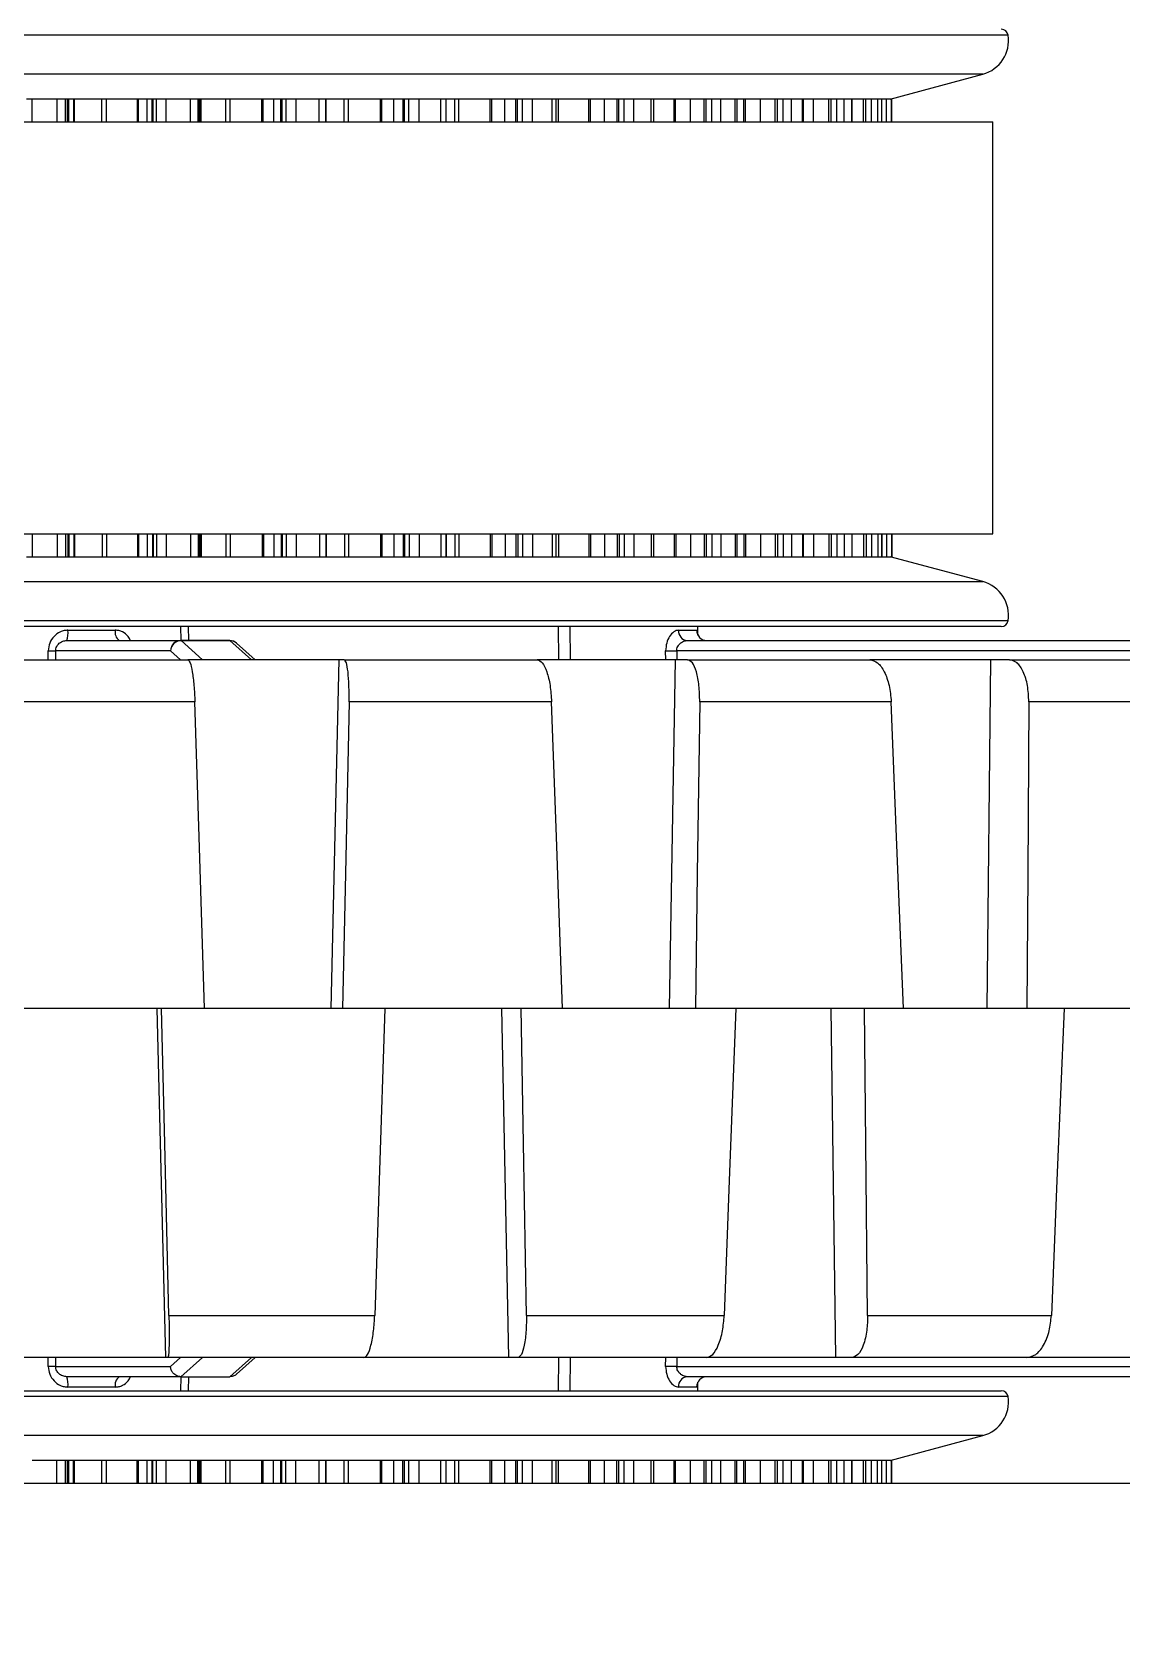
# Model space of a CAD drawing. Header units: inches. Extents: x 0 to 11, y 0 to 8.4.
# Drawn here: x 4.1413 to 4.2715, y 4.7342 to 4.9264 of the extents above; entities that cross this region are included whole.
import ezdxf

# ---------------------------------------------------------------- set-up
doc = ezdxf.new("R2010")
doc.units = ezdxf.units.IN
doc.header["$MEASUREMENT"] = 0
doc.layers.add('OBJ', color=50, linetype='Continuous')

msp = doc.modelspace()

# ---------------------------------------------------------------- linework, layer by layer
at = {"color": 7, "linetype": 'Continuous', "lineweight": 25}
for p, q in [((4.248879780835928, 4.926042446631321), (4.014466636550635, 4.926042446631321)), ((4.257892914011671, 4.926042446631321), (4.248879780835928, 4.926042446631321)), ((4.246065585403596, 4.921380662981788), (4.017505896019915, 4.92138066298179)), ((4.243785754449496, 4.918415028089989), (4.254853654542391, 4.92138066298179)), ((4.254853654542391, 4.92138066298179), (4.246065585403596, 4.921380662981788)), ((4.141327413821829, 4.918415028089989), (4.140627246556603, 4.918415028089989)), ((4.144291372277503, 4.918415028089989), (4.141327413821829, 4.918415028089989)), ((4.141327413821829, 4.915687993968842), (4.141327413821829, 4.918415028089989)), ((4.144965412664381, 4.918415028089989), (4.144291372277503, 4.918415028089989)), ((4.144291372277503, 4.915687993968842), (4.144291372277503, 4.918415028089989)), ((4.156601706726913, 4.918415028089989), (4.144965412664381, 4.918415028089989)), ((4.14531216621807, 4.915687993968843), (4.14531216621807, 4.918415028089989)), ((4.145554864793048, 4.915687993968843), (4.145554864793048, 4.918415028089989)), ((4.14556475806926, 4.915687993968843), (4.14556475806926, 4.918415028089989)), ((4.145691625837682, 4.915687993968843), (4.145691625837682, 4.918415028089989)), ((4.146280979937055, 4.915687993968843), (4.146280979937055, 4.918415028089989)), ((4.146385564909882, 4.915687993968843), (4.146385564909883, 4.918415028089989)), ((4.149654066422425, 4.915687993968844), (4.149654066422425, 4.918415028089989)), ((4.150198962477561, 4.915687993968844), (4.150198962477561, 4.918415028089989)), ((4.15388201366842, 4.915687993968845), (4.15388201366842, 4.918415028089989)), ((4.154025108720655, 4.915687993968845), (4.154025108720655, 4.918415028089989)), ((4.155053930785019, 4.915687993968846), (4.155053930785019, 4.918415028089989)), ((4.155670103091782, 4.915687993968846), (4.155670103091782, 4.918415028089989)), ((4.155759281825595, 4.915687993968846), (4.155759281825595, 4.918415028089989)), ((4.156160551315777, 4.915687993968846), (4.156160551315777, 4.918415028089989)), ((4.157319341595755, 4.918415028089989), (4.156601706726913, 4.918415028089989)), ((4.160222975059394, 4.918415028089989), (4.157319341595755, 4.918415028089989)), ((4.157319341595755, 4.915687993968846), (4.157319341595755, 4.918415028089989)), ((4.160851578804996, 4.918415028089989), (4.160222975059394, 4.918415028089989)), ((4.160222975059394, 4.915687993968848), (4.160222975059394, 4.918415028089989)), ((4.17211997469495, 4.918415028089989), (4.160851578804996, 4.918415028089989)), ((4.161135125745472, 4.915687993968848), (4.161135125745472, 4.918415028089989)), ((4.16128239537004, 4.915687993968848), (4.16128239537004, 4.918415028089989)), ((4.161427677907621, 4.915687993968848), (4.161427677907621, 4.918415028089989)), ((4.161507644180967, 4.915687993968848), (4.161507644180967, 4.918415028089989)), ((4.164443388881293, 4.915687993968849), (4.164443388881293, 4.918415028089989)), ((4.164971057263954, 4.915687993968849), (4.164971057263954, 4.918415028089989)), ((4.168767081930306, 4.91568799396885), (4.168767081930306, 4.918415028089989)), ((4.168926964921806, 4.91568799396885), (4.168926964921806, 4.918415028089989)), ((4.170166467912132, 4.91568799396885), (4.170166467912132, 4.918415028089989)), ((4.17103394801886, 4.91568799396885), (4.17103394801886, 4.918415028089989)), ((4.171164185081695, 4.91568799396885), (4.171164185081695, 4.918415028089989)), ((4.171640523545727, 4.91568799396885), (4.171640523545727, 4.918415028089989)), ((4.172839046390293, 4.918415028089989), (4.17211997469495, 4.918415028089989)), ((4.17561749248843, 4.918415028089989), (4.172839046390293, 4.918415028089989)), ((4.172839046390293, 4.915687993968851), (4.172839046390293, 4.918415028089989)), ((4.176186617623816, 4.918415028089989), (4.17561749248843, 4.918415028089989)), ((4.17561749248843, 4.915687993968851), (4.17561749248843, 4.918415028089989)), ((4.186835397997475, 4.918415028089989), (4.176186617623816, 4.918415028089989)), ((4.176400623980976, 4.915687993968852), (4.176400623980976, 4.918415028089989)), ((4.176454181282108, 4.915687993968852), (4.176454181282108, 4.918415028089989)), ((4.178601348916548, 4.915687993968853), (4.178601348916548, 4.918415028089989)), ((4.179100002387012, 4.915687993968853), (4.179100002387012, 4.918415028089989)), ((4.182924203610553, 4.915687993968854), (4.182924203610553, 4.918415028089989)), ((4.183097303019489, 4.915687993968855), (4.183097303019489, 4.918415028089989)), ((4.184519798487189, 4.915687993968855), (4.184519798487189, 4.918415028089989)), ((4.185619208321764, 4.915687993968855), (4.185619208321764, 4.918415028089989)), ((4.185787594432848, 4.915687993968855), (4.185787594432848, 4.918415028089989)), ((4.186328361256569, 4.915687993968855), (4.186328361256569, 4.918415028089989)), ((4.187539843645877, 4.918415028089989), (4.186835397997475, 4.918415028089989)), ((4.190131036483923, 4.918415028089989), (4.187539843645877, 4.918415028089989)), ((4.187539843645877, 4.915687993968856), (4.187539843645877, 4.918415028089989)), ((4.190627969694019, 4.918415028089989), (4.190131036483923, 4.918415028089989)), ((4.190131036483922, 4.915687993968857), (4.190131036483923, 4.918415028089989)), ((4.200419258394414, 4.918415028089989), (4.190627969694019, 4.918415028089989)), ((4.190767654919479, 4.915687993968857), (4.190767654919479, 4.918415028089989)), ((4.190772046370848, 4.915687993968857), (4.190772046370848, 4.918415028089989)), ((4.191811681096329, 4.915687993968858), (4.191811681096329, 4.918415028089989)), ((4.192270180560065, 4.915687993968858), (4.192270180560065, 4.918415028089989)), ((4.196037132004764, 4.915687993968858), (4.196037132004764, 4.918415028089989)), ((4.196219581076377, 4.915687993968858), (4.196219581076377, 4.918415028089989)), ((4.197793292823306, 4.915687993968858), (4.197793292823306, 4.918415028089989)), ((4.199100073386745, 4.915687993968859), (4.199100073386745, 4.918415028089989)), ((4.199302847078606, 4.915687993968859), (4.199302847078606, 4.918415028089989)), ((4.199895962424764, 4.915687993968859), (4.199895962424764, 4.918415028089989)), ((4.20109334184415, 4.918415028089989), (4.200419258394414, 4.918415028089989)), ((4.203439398455919, 4.918415028089989), (4.20109334184415, 4.918415028089989)), ((4.20109334184415, 4.91568799396886), (4.20109334184415, 4.918415028089989)), ((4.203853039073971, 4.918415028089989), (4.203439398455919, 4.918415028089989)), ((4.203439398455919, 4.91568799396886), (4.203439398455919, 4.918415028089989)), ((4.212568114891154, 4.918415028089989), (4.203853039073971, 4.918415028089989)), ((4.203920426385258, 4.91568799396886), (4.203920426385258, 4.918415028089989)), ((4.204187391765792, 4.91568799396886), (4.204187391765792, 4.918415028089989)), ((4.207812945961074, 4.915687993968862), (4.207812945961074, 4.918415028089989)), ((4.208000669084593, 4.915687993968862), (4.208000669084593, 4.918415028089989)), ((4.209690442990805, 4.915687993968863), (4.209690442990805, 4.918415028089989)), ((4.21117540296471, 4.915687993968863), (4.21117540296471, 4.918415028089989)), ((4.211408034608144, 4.915687993968863), (4.211408034608144, 4.918415028089989)), ((4.21204024926, 4.915687993968863), (4.21204024926, 4.918415028089989)), ((4.213196778231846, 4.918415028089989), (4.212568114891154, 4.918415028089989)), ((4.215245291589373, 4.918415028089989), (4.213196778231846, 4.918415028089989)), ((4.213196778231846, 4.915687993968864), (4.213196778231846, 4.918415028089989)), ((4.215566399567494, 4.918415028089989), (4.215245291589373, 4.918415028089989)), ((4.215245291589373, 4.915687993968865), (4.215245291589373, 4.918415028089989)), ((4.223010582108937, 4.918415028089989), (4.215566399567494, 4.918415028089989)), ((4.21558626086489, 4.915687993968865), (4.21558626086489, 4.918415028089989)), ((4.217988593254646, 4.915687993968865), (4.217988593254646, 4.918415028089989)), ((4.218177397005695, 4.915687993968865), (4.218177397005695, 4.918415028089989)), ((4.219945486314391, 4.915687993968866), (4.219945486314391, 4.918415028089989)), ((4.221575454146769, 4.915687993968866), (4.221575454146769, 4.918415028089989)), ((4.221832747135275, 4.915687993968866), (4.221832747135275, 4.918415028089989)), ((4.222489938462209, 4.915687993968866), (4.222489938462209, 4.918415028089989)), ((4.22357978204039, 4.918415028089989), (4.223010582108937, 4.918415028089989)), ((4.225284991740335, 4.918415028089989), (4.22357978204039, 4.918415028089989)), ((4.22357978204039, 4.915687993968867), (4.22357978204039, 4.918415028089989)), ((4.225506394056907, 4.918415028089989), (4.225284991740335, 4.918415028089989)), ((4.225284991740335, 4.915687993968867), (4.225284991740335, 4.918415028089989)), ((4.231513392585777, 4.918415028089989), (4.225506394056907, 4.918415028089989)), ((4.225506855508793, 4.915687993968867), (4.225506855508793, 4.918415028089989)), ((4.226336766739692, 4.915687993968867), (4.226336766739692, 4.918415028089989)), ((4.226522433554461, 4.915687993968867), (4.226522433554461, 4.918415028089989)), ((4.228329342072167, 4.915687993968868), (4.228329342072167, 4.918415028089989)), ((4.23006790697508, 4.915687993968869), (4.23006790697508, 4.918415028089989)), ((4.230344113808459, 4.915687993968869), (4.230344113808459, 4.918415028089989)), ((4.231011601242204, 4.915687993968869), (4.231011601242204, 4.918415028089989)), ((4.232010414122096, 4.918415028089989), (4.231513392585777, 4.918415028089989)), ((4.233334228597537, 4.918415028089989), (4.232010414122096, 4.918415028089989)), ((4.232010414122096, 4.915687993968869), (4.232010414122096, 4.918415028089989)), ((4.233460600625913, 4.918415028089989), (4.233334228597537, 4.918415028089989)), ((4.233334228597537, 4.91568799396887), (4.233334228597537, 4.918415028089989)), ((4.237886607586091, 4.918415028089989), (4.233450979490664, 4.918415028089989)), ((4.233460600625913, 4.91568799396887), (4.233460600625913, 4.918415028089989)), ((4.234654728780406, 4.91568799396887), (4.234654728780406, 4.918415028089989)), ((4.236463054086817, 4.915687993968871), (4.236463054086817, 4.918415028089989)), ((4.236752004760828, 4.915687993968871), (4.236752004760828, 4.918415028089989)), ((4.237414877735105, 4.915687993968871), (4.237414877735105, 4.918415028089989)), ((4.238300348087458, 4.918415028089989), (4.237886607586091, 4.918415028089989)), ((4.239213195510551, 4.918415028089989), (4.238300348087458, 4.918415028089989)), ((4.238300348087458, 4.915687993968872), (4.238300348087458, 4.918415028089989)), ((4.239269822693502, 4.918415028089989), (4.239213195510551, 4.918415028089989)), ((4.239213195510551, 4.915687993968872), (4.239213195510551, 4.918415028089989)), ((4.241987860018194, 4.918415028089989), (4.239222686958207, 4.918415028089989)), ((4.239269822693502, 4.915687993968872), (4.239269822693502, 4.918415028089989)), ((4.240618038463166, 4.915687993968872), (4.240618038463166, 4.918415028089989)), ((4.240913278297229, 4.915687993968872), (4.240913278297229, 4.918415028089989)), ((4.241556729325155, 4.915687993968873), (4.241556729325155, 4.918415028089989)), ((4.242309077205495, 4.918415028089989), (4.241987860018194, 4.918415028089989)), ((4.242790566073243, 4.918415028089989), (4.242309077205495, 4.918415028089989)), ((4.242309077205495, 4.915687993968873), (4.242309077205495, 4.918415028089989)), ((4.24280475329002, 4.918415028089989), (4.242790566073243, 4.918415028089989)), ((4.242790566073243, 4.915687993968873), (4.242790566073243, 4.918415028089989)), ((4.24280475329002, 4.915687993968873), (4.24280475329002, 4.918415028089989)), ((4.243725534679871, 4.918415028089989), (4.24280475329002, 4.918415028089989)), ((4.243344633892037, 4.915687993968873), (4.243344633892037, 4.918415028089989)), ((4.243947053091934, 4.918415028089989), (4.243725534679871, 4.918415028089989)), ((4.243986427738668, 4.918415028089989), (4.243947053091934, 4.918415028089989)), ((4.243947053091934, 4.915687993968873), (4.243947053091934, 4.918415028089989)), ((4.243986427738668, 4.915687993968873), (4.243986427738668, 4.918415028089989)), ((4.137624584523717, 4.915687993968841), (4.256054758292541, 4.915687993968877)), ((4.256054758292556, 4.86647539554368), (4.256054758292541, 4.915687993968877)), ((4.137624584523732, 4.866475395543644), (4.256054758292556, 4.86647539554368)), ((4.141336457848746, 4.866475395543645), (4.141336457848746, 4.863748361423323)), ((4.144300400954718, 4.866475395543645), (4.144300400954718, 4.863748361423323)), ((4.145321140093183, 4.866475395543646), (4.145321140093183, 4.863748361423323)), ((4.145563786417993, 4.866475395543646), (4.145563786417993, 4.863748361423323)), ((4.145573654853777, 4.866475395543646), (4.145573654853777, 4.863748361423323)), ((4.145700368562715, 4.866475395543646), (4.145700368562715, 4.863748361423323)), ((4.146289578814231, 4.866475395543646), (4.146289578814231, 4.863748361423323)), ((4.146394150571634, 4.866475395543646), (4.146394150571634, 4.863748361423323)), ((4.149662485127259, 4.866475395543647), (4.149662485127259, 4.863748361423323)), ((4.150207374901849, 4.866475395543647), (4.150207374901849, 4.863748361423323)), ((4.153890512925093, 4.866475395543648), (4.153890512925093, 4.863748361423323)), ((4.154033618337959, 4.866475395543649), (4.154033618337959, 4.863748361423323)), ((4.155062565598864, 4.866475395543649), (4.155062565598864, 4.863748361423323)), ((4.155678883400731, 4.86647539554365), (4.155678883400731, 4.863748361423323)), ((4.155768085833055, 4.86647539554365), (4.155768085833055, 4.863748361423323)), ((4.156169400150943, 4.86647539554365), (4.156169400150943, 4.863748361423323)), ((4.15732822011084, 4.86647539554365), (4.15732822011084, 4.863748361423323)), ((4.160231801293528, 4.866475395543651), (4.160231801293528, 4.863748361423323)), ((4.161143885011658, 4.866475395543651), (4.161143885011658, 4.863748361423323)), ((4.161291099931877, 4.866475395543651), (4.161291099931877, 4.863748361423323)), ((4.161436054239037, 4.866475395543651), (4.161436054239037, 4.863748361423323)), ((4.161516006135454, 4.866475395543651), (4.161516006135454, 4.863748361423323)), ((4.164451544829622, 4.866475395543651), (4.164451544829622, 4.863748361423323)), ((4.164979200180924, 4.866475395543652), (4.164979200180924, 4.863748361423323)), ((4.168775264604891, 4.866475395543653), (4.168775264604891, 4.863748361423323)), ((4.168935156049977, 4.866475395543653), (4.168935156049977, 4.863748361423323)), ((4.170174769958938, 4.866475395543654), (4.170174769958938, 4.863748361423323)), ((4.171042386221562, 4.866475395543654), (4.171042386221561, 4.863748361423323)), ((4.171172645601728, 4.866475395543654), (4.171172645601728, 4.863748361423323)), ((4.171649023369412, 4.866475395543654), (4.171649023369412, 4.863748361423323)), ((4.172847561056493, 4.866475395543654), (4.172847561056493, 4.863748361423323)), ((4.175625919110297, 4.866475395543655), (4.175625919110297, 4.863748361423323)), ((4.176408972965002, 4.866475395543655), (4.176408972965002, 4.863748361423323)), ((4.176462487485851, 4.863748361423323), (4.176462487485851, 4.866475395543655)), ((4.178609059912265, 4.866475395543656), (4.178609059912265, 4.863748361423323)), ((4.179107693891656, 4.866475395543656), (4.179107693891656, 4.863748361423323)), ((4.182931886909921, 4.866475395543658), (4.182931886909921, 4.863748361423323)), ((4.183104992676556, 4.866475395543658), (4.183104992676556, 4.863748361423323)), ((4.184527582307247, 4.866475395543658), (4.184527582307247, 4.863748361423323)), ((4.185627115917015, 4.866475395543658), (4.185627115917015, 4.863748361423323)), ((4.185795522465718, 4.866475395543658), (4.185795522465718, 4.863748361423323)), ((4.186336322191058, 4.866475395543659), (4.186336322191058, 4.863748361423323)), ((4.187547804253916, 4.866475395543659), (4.187547804253916, 4.863748361423323)), ((4.190138875251015, 4.866475395543659), (4.190138875251015, 4.863748361423323)), ((4.190775407113138, 4.866475395543659), (4.190775407113138, 4.863748361423323)), ((4.19077978625865, 4.863748361423323), (4.19077978625865, 4.866475395543659)), ((4.191818774882832, 4.86647539554366), (4.191818774882832, 4.863748361423323)), ((4.192277248831179, 4.86647539554366), (4.192277248831179, 4.863748361423323)), ((4.196044144291004, 4.866475395543661), (4.196044144291004, 4.863748361423323)), ((4.19622659748241, 4.866475395543661), (4.19622659748241, 4.863748361423323)), ((4.197800384533241, 4.866475395543662), (4.197800384533241, 4.863748361423323)), ((4.199107273726233, 4.866475395543662), (4.199107273726233, 4.863748361423323)), ((4.199310065519459, 4.866475395543662), (4.199310065519459, 4.863748361423323)), ((4.199903206630235, 4.866475395543662), (4.199903206630235, 4.863748361423323)), ((4.201100570561501, 4.866475395543663), (4.201100570561501, 4.863748361423323)), ((4.203446474257435, 4.866475395543664), (4.203446474257435, 4.863748361423323)), ((4.20392741824031, 4.863748361423323), (4.20392741824031, 4.866475395543664)), ((4.204193678904181, 4.866475395543664), (4.204193678904181, 4.863748361423323)), ((4.207819130585598, 4.866475395543665), (4.207819130585598, 4.863748361423323)), ((4.208006855498976, 4.866475395543665), (4.208006855498976, 4.863748361423323)), ((4.209696684167834, 4.866475395543666), (4.209696684167834, 4.863748361423323)), ((4.211181735199051, 4.866475395543666), (4.211181735199051, 4.863748361423323)), ((4.211414382203241, 4.866475395543667), (4.211414382203241, 4.863748361423323)), ((4.212046614907175, 4.866475395543667), (4.212046614907175, 4.863748361423323)), ((4.213203113575208, 4.866475395543667), (4.213203113575208, 4.863748361423323)), ((4.215251446357899, 4.866475395543667), (4.215251446357899, 4.863748361423323)), ((4.215592342613582, 4.863748361423323), (4.215592342613582, 4.866475395543667)), ((4.217993812057463, 4.866475395543668), (4.217993812057463, 4.863748361423323)), ((4.218182615228452, 4.866475395543668), (4.218182615228452, 4.863748361423323)), ((4.219950737535234, 4.866475395543669), (4.219950737535234, 4.863748361423323)), ((4.221580776818611, 4.866475395543669), (4.221580776818611, 4.863748361423323)), ((4.221838082084131, 4.866475395543669), (4.221838082084131, 4.863748361423323)), ((4.222495283347349, 4.866475395543669), (4.222495283347349, 4.863748361423323)), ((4.223585082482962, 4.86647539554367), (4.223585082482962, 4.863748361423323)), ((4.225290087982811, 4.86647539554367), (4.225290087982811, 4.863748361423323)), ((4.22551189128921, 4.863748361423323), (4.22551189128921, 4.866475395543671)), ((4.226340903135672, 4.866475395543671), (4.226340903135672, 4.863748361423323)), ((4.22652656701342, 4.866475395543671), (4.22652656701342, 4.863748361423323)), ((4.228333486027527, 4.866475395543671), (4.228333486027527, 4.863748361423323)), ((4.230072101179029, 4.866475395543672), (4.230072101179029, 4.863748361423323)), ((4.230348316931432, 4.866475395543672), (4.230348316931432, 4.863748361423323)), ((4.231015805963707, 4.866475395543672), (4.231015805963707, 4.863748361423323)), ((4.232014561255049, 4.866475395543672), (4.232014561255049, 4.863748361423323)), ((4.233338152466627, 4.866475395543673), (4.233338152466627, 4.863748361423323)), ((4.233464477941342, 4.863748361423323), (4.233464477941342, 4.866475395543673)), ((4.234657672895469, 4.866475395543674), (4.234657672895469, 4.863748361423323)), ((4.236466026125589, 4.866475395543674), (4.236466026125589, 4.863748361423323)), ((4.236754982161396, 4.866475395543674), (4.236754982161396, 4.863748361423323)), ((4.23741784836074, 4.866475395543675), (4.23741784836074, 4.863748361423323)), ((4.238303249264996, 4.866475395543675), (4.238303249264996, 4.863748361423323)), ((4.239215859347807, 4.866475395543675), (4.239215859347807, 4.863748361423323)), ((4.239272454925423, 4.863748361423323), (4.239272454925423, 4.866475395543675)), ((4.240619721940625, 4.866475395543675), (4.240619721940625, 4.863748361423323)), ((4.240914963459484, 4.866475395543675), (4.240914963459484, 4.863748361423323)), ((4.241558399490356, 4.866475395543675), (4.241558399490356, 4.863748361423323)), ((4.242310667614406, 4.866475395543675), (4.242310667614406, 4.863748361423323)), ((4.242791910367241, 4.866475395543675), (4.242791910367241, 4.863748361423323)), ((4.242806081633022, 4.863748361423323), (4.242806081633022, 4.866475395543675)), ((4.243344966282373, 4.866475395543675), (4.243344966282373, 4.863748361423323)), ((4.243947297199411, 4.866475395543676), (4.243947297199411, 4.863748361423323)), ((4.243986422454401, 4.866475395543676), (4.243986422454401, 4.863748361423323)), ((4.140636276335552, 4.863748361423323), (4.141336457848746, 4.863748361423323)), ((4.141336457848746, 4.863748361423323), (4.144300400954718, 4.863748361423323)), ((4.144300400954718, 4.863748361423323), (4.144974419976902, 4.863748361423323)), ((4.144974419976902, 4.863748361423323), (4.156610579917941, 4.863748361423323)), ((4.156610579917941, 4.863748361423323), (4.15732822011084, 4.863748361423323)), ((4.15732822011084, 4.863748361423323), (4.160231801293528, 4.863748361423323)), ((4.160231801293528, 4.863748361423323), (4.160860375475568, 4.863748361423323)), ((4.160860375475568, 4.863748361423323), (4.172128493079933, 4.863748361423323)), ((4.172128493079933, 4.863748361423323), (4.172847561056493, 4.863748361423323)), ((4.172847561056493, 4.863748361423323), (4.175625919110297, 4.863748361423323)), ((4.175625919110297, 4.863748361423323), (4.176195007143654, 4.863748361423323)), ((4.176195007143654, 4.863748361423323), (4.186843371284069, 4.863748361423323)), ((4.186843371284069, 4.863748361423323), (4.187547804253916, 4.863748361423323)), ((4.187547804253916, 4.863748361423323), (4.190138875251015, 4.863748361423323)), ((4.190138875251015, 4.863748361423323), (4.190635764649413, 4.863748361423323)), ((4.190635764649413, 4.863748361423323), (4.200426508466872, 4.863748361423323)), ((4.200426508466872, 4.863748361423323), (4.201100570561501, 4.863748361423323)), ((4.201100570561501, 4.863748361423323), (4.203446474257435, 4.863748361423323)), ((4.203446474257435, 4.863748361423323), (4.2038600653328, 4.863748361423323)), ((4.2038600653328, 4.863748361423323), (4.212574479789136, 4.863748361423323)), ((4.212574479789136, 4.863748361423323), (4.213203113575208, 4.863748361423323)), ((4.213203113575208, 4.863748361423323), (4.215251446357899, 4.863748361423323)), ((4.215251446357899, 4.863748361423323), (4.215572500169046, 4.863748361423323)), ((4.215572500169046, 4.863748361423323), (4.223015919645443, 4.863748361423323)), ((4.223015919645443, 4.863748361423323), (4.223585082482962, 4.863748361423323)), ((4.223585082482962, 4.863748361423323), (4.225290087982811, 4.863748361423323)), ((4.225290087982811, 4.863748361423323), (4.225511432718124, 4.863748361423323)), ((4.225511432718124, 4.863748361423323), (4.23151758352336, 4.863748361423323)), ((4.23151758352336, 4.863748361423323), (4.232014561255049, 4.863748361423323)), ((4.232014561255049, 4.863748361423323), (4.233338152466627, 4.863748361423323)), ((4.233338152466627, 4.863748361423323), (4.233464477941342, 4.863748361423323)), ((4.233454843650481, 4.863748361423323), (4.237889558300432, 4.863748361423323)), ((4.237889558300432, 4.863748361423323), (4.238303249264996, 4.863748361423323)), ((4.238303249264996, 4.863748361423323), (4.239215859347807, 4.863748361423323)), ((4.239215859347807, 4.863748361423323), (4.239272454925423, 4.863748361423323)), ((4.239225290291979, 4.863748361423323), (4.241989504589511, 4.863748361423323)), ((4.241989504589511, 4.863748361423323), (4.242310667614406, 4.863748361423323)), ((4.242310667614406, 4.863748361423323), (4.242791910367241, 4.863748361423323)), ((4.242791910367241, 4.863748361423323), (4.242806081633022, 4.863748361423323)), ((4.242806081633022, 4.863748361423323), (4.243725836365456, 4.863748361423323)), ((4.243725836365456, 4.863748361423323), (4.243947297199411, 4.863748361423323)), ((4.254853654287236, 4.860782726531522), (4.24378575419434, 4.863748361423323)), ((4.243947297199411, 4.863748361423323), (4.243986422454401, 4.863748361423323)), ((4.017505895764759, 4.860782726531522), (4.254853654287236, 4.860782726531522)), ((4.014466636295479, 4.85612094288199), (4.257892913756515, 4.85612094288199)), ((4.248121064811802, 4.855415028089989), (4.015290170726921, 4.85541502808999)), ((4.145475902352685, 4.853748361423318), (4.159082399432273, 4.853748361423318)), ((4.145597840274057, 4.854976545915272), (4.15125257379484, 4.854976545915272)), ((4.159082399432273, 4.853748361423318), (4.1649044554401, 4.853748361423318)), ((4.159123088720901, 4.853768884823605), (4.159094511782451, 4.855415028089988)), ((4.159102675735737, 4.853739427569976), (4.161683834478564, 4.851456694756651)), ((4.164924731743564, 4.853739427569976), (4.159102675735737, 4.853739427569976)), ((4.159971846842688, 4.855415028089988), (4.160000394306951, 4.853748361423318)), ((4.167505890486392, 4.851456694756651), (4.164924731743564, 4.853739427569976)), ((4.204224871268333, 4.851456694756651), (4.20419215746205, 4.855415028089988)), ((4.205557102191143, 4.855415028089988), (4.205584982967439, 4.851456694756651)), ((4.218524635725212, 4.854976545915273), (4.220680158329071, 4.854976545915273)), ((4.219540869818832, 4.853748361423319), (4.310926931137513, 4.853748361423318)), ((4.220834455820338, 4.854393087765589), (4.220816617785623, 4.855415028089988)), ((4.257069379325073, 4.85541502808999), (4.248121064811802, 4.855415028089989)), ((4.143230969430625, 4.851456694756651), (4.143246564569591, 4.852519865096886)), ((4.144124916517693, 4.852520021014126), (4.144108301160623, 4.851456694756651)), ((4.15784454179159, 4.852520021014126), (4.144124916517693, 4.852520021014126)), ((4.159046878679174, 4.851456694756651), (4.15784454179159, 4.852520021014126)), ((4.167969161361567, 4.851456694756651), (4.165732550696197, 4.853434715120822)), ((4.21698989095835, 4.851456694756651), (4.216985027889202, 4.852519865096887)), ((4.310457349204141, 4.852520021014126), (4.218311478800026, 4.852520021014126)), ((4.218311478800026, 4.852520021014126), (4.218315543817932, 4.851456694756651)), ((4.136305962532211, 4.851456694756651), (4.159916123047038, 4.851456694756651)), ((4.177932103813669, 4.851456694756651), (4.159916123047037, 4.851456694756651)), ((4.177932103813669, 4.851456694756651), (4.176999446202939, 4.809790028089985)), ((4.178590034621331, 4.851456694756651), (4.177932103813669, 4.851456694756651)), ((4.178590034621331, 4.851456694756651), (4.201640147676156, 4.851456694756651)), ((4.218104787824124, 4.851456694756651), (4.201640147676156, 4.851456694756651)), ((4.218104787824124, 4.851456694756651), (4.217399756798705, 4.809790028089985)), ((4.219585492441027, 4.851456694756651), (4.218104787824124, 4.851456694756651)), ((4.219585492441028, 4.851456694756651), (4.241375192014599, 4.851456694756651)), ((4.255788221784518, 4.851456694756651), (4.241375192014599, 4.851456694756651)), ((4.255788221784518, 4.851456694756651), (4.255332239355354, 4.809790028089985)), ((4.25804670975015, 4.851456694756651), (4.255788221784518, 4.851456694756651)), ((4.25804670975015, 4.851456694756651), (4.277913926847046, 4.851456694756651)), ((4.160755194398267, 4.846430129635309), (4.135975345796417, 4.846430129635309)), ((4.203360353854985, 4.846430129635309), (4.179168298430566, 4.846430129635309)), ((4.243924265426751, 4.846430129635309), (4.221055066542064, 4.846430129635309)), ((4.281214415186785, 4.846430129635309), (4.260362941877569, 4.846430129635309)), ((4.156759704616753, 4.809790028089985), (4.140113102298966, 4.809790028089985)), ((4.157291787702206, 4.768123361423318), (4.156255542738661, 4.809790028089985)), ((4.161884373538472, 4.809790028089985), (4.156759704616753, 4.809790028089985)), ((4.178396375209258, 4.809790028089943), (4.161884373538472, 4.809790028089985)), ((4.183460017264365, 4.809790028089985), (4.178396375209258, 4.809790028089943)), ((4.199711751985218, 4.809790028089985), (4.183460017264365, 4.809790028089985)), ((4.198254659494241, 4.768123361423318), (4.197432687323898, 4.809790028089985)), ((4.204675829800189, 4.809790028089985), (4.199711751985218, 4.809790028089985)), ((4.220543612056814, 4.809790028089943), (4.204675829800189, 4.809790028089985)), ((4.225370346002062, 4.809790028089985), (4.220543612056814, 4.809790028089943)), ((4.240733412390259, 4.80979002809002), (4.225370346002062, 4.809790028089985)), ((4.237331417340868, 4.768123361423318), (4.236748693172186, 4.809790028089985)), ((4.24538606810602, 4.809790028089985), (4.240733412390259, 4.80979002809002)), ((4.260127496414104, 4.809790028089985), (4.24538606810602, 4.809790028089985)), ((4.264570664381008, 4.809790028089985), (4.260127496414104, 4.809790028089985)), ((4.278578263438435, 4.80979002809002), (4.264570664381008, 4.809790028089985)), ((4.157653536257104, 4.773149926544661), (4.182233020629024, 4.773149926544661)), ((4.200355891985669, 4.773149926544661), (4.223976402313245, 4.773149926544661)), ((4.241108288882849, 4.773149926544661), (4.263052127912334, 4.773149926544661)), ((4.157291787702206, 4.768123361423318), (4.138703104303368, 4.768123361423318)), ((4.143246564569591, 4.767060191083085), (4.143230960884012, 4.768123361423318)), ((4.144108304305989, 4.768123361423318), (4.144124916517693, 4.767060035165845)), ((4.144124916517693, 4.767060035165845), (4.15784454179159, 4.767060035165845)), ((4.157529239734591, 4.768123361423318), (4.157291787702206, 4.768123361423318)), ((4.180948493851798, 4.768123361423318), (4.157529239734591, 4.768123361423318)), ((4.15784454179159, 4.767060035165845), (4.159046878679174, 4.768123361423318)), ((4.161683834478564, 4.768123361423318), (4.159092573943039, 4.765831694756652)), ((4.164914629950866, 4.765831694756652), (4.167505890486391, 4.768123361423318)), ((4.165725092027476, 4.766138744739615), (4.167969161361567, 4.768123361423318)), ((4.198254659494241, 4.768123361423318), (4.180948493851798, 4.768123361423318)), ((4.199328061826467, 4.768123361423318), (4.198254659494241, 4.768123361423318)), ((4.221833608540523, 4.768123361423318), (4.199328061826467, 4.768123361423318)), ((4.20419229583154, 4.764165028089988), (4.204225062108341, 4.768123361423317)), ((4.205584679288613, 4.768123361423317), (4.20555688200731, 4.764165028089988)), ((4.216985027889202, 4.767060191083085), (4.216989867373206, 4.768123361423317)), ((4.218315564943328, 4.768123361423317), (4.218311478800026, 4.767060035165845)), ((4.218311478800026, 4.767060035165845), (4.310457349204141, 4.767060035165845)), ((4.237331417340868, 4.768123361423318), (4.221833608540523, 4.768123361423318)), ((4.23920815518624, 4.768123361423318), (4.237331417340868, 4.768123361423318)), ((4.260116174848593, 4.768123361423318), (4.23920815518624, 4.768123361423318)), ((4.273334733728711, 4.768123361423318), (4.260116174848593, 4.768123361423318)), ((4.159092728436913, 4.765831694756652), (4.145475902352685, 4.765831694756653)), ((4.159092573943039, 4.765831694756652), (4.159092728436913, 4.765831694756652)), ((4.159092728436913, 4.765831694756652), (4.164914475456993, 4.765831694756652)), ((4.159094172248283, 4.764165028089988), (4.159122788525034, 4.765816531804371)), ((4.160000816578025, 4.765831694756652), (4.159972210974442, 4.764165028089988)), ((4.164914475456993, 4.765831694756652), (4.164914629950866, 4.765831694756652)), ((4.310996304396911, 4.765831694756653), (4.219540869818832, 4.765831694756653)), ((4.220816617785623, 4.764165028089988), (4.220834455820338, 4.765186968414383)), ((4.248875920101848, 4.763459113297988), (4.01446663680578, 4.763459113297988)), ((4.015290171237222, 4.764165028089989), (4.257069379835373, 4.764165028089989)), ((4.15125257379484, 4.764603510264699), (4.145597840274057, 4.764603510264699)), ((4.220680158329071, 4.764603510264699), (4.218524635725212, 4.764603510264699)), ((4.257892914266815, 4.763459113297988), (4.248875920101848, 4.763459113297988)), ((4.246061821081031, 4.758797329648456), (4.01750589627506, 4.758797329648456)), ((4.24378575470464, 4.755831694756655), (4.254853654797536, 4.758797329648456)), ((4.254853654797536, 4.758797329648456), (4.246061821081031, 4.758797329648456)), ((4.144282343543088, 4.755831694756655), (4.141318369758619, 4.755831694756655)), ((4.144956405289904, 4.755831694756655), (4.144282343543088, 4.755831694756655)), ((4.144282343543088, 4.753104660635917), (4.144282343543088, 4.755831694756655)), ((4.156592833391842, 4.755831694756655), (4.144956405289904, 4.755831694756655)), ((4.145303192278554, 4.753104660635917), (4.145303192278554, 4.755831694756655)), ((4.145545943101991, 4.753104660635917), (4.145545943101991, 4.755831694756655)), ((4.145555861218559, 4.753104660635917), (4.145555861218559, 4.755831694756655)), ((4.14568288304557, 4.753104660635917), (4.14568288304557, 4.755831694756655)), ((4.146272380988642, 4.753104660635917), (4.146272380988642, 4.755831694756655)), ((4.146376979176156, 4.753104660635917), (4.146376979176156, 4.755831694756655)), ((4.14964564762256, 4.753104660635917), (4.14964564762256, 4.755831694756655)), ((4.150190549954397, 4.753104660635917), (4.150190549954397, 4.755831694756655)), ((4.153873514286889, 4.753104660635917), (4.153873514286889, 4.755831694756655)), ((4.154016598977483, 4.753104660635917), (4.154016598977483, 4.755831694756655)), ((4.155045295838049, 4.753104660635917), (4.155045295838049, 4.755831694756655)), ((4.155661322645363, 4.753104660635917), (4.155661322645363, 4.755831694756655)), ((4.155750477680037, 4.753104660635917), (4.155750477680037, 4.755831694756655)), ((4.156151702339682, 4.753104660635917), (4.156151702339682, 4.755831694756655)), ((4.157310462931565, 4.755831694756655), (4.156592833391842, 4.755831694756655)), ((4.160214148655674, 4.755831694756655), (4.157310462931565, 4.755831694756655)), ((4.157310462931565, 4.753104660635917), (4.157310462931565, 4.755831694756655)), ((4.160842781960404, 4.755831694756655), (4.160214148655674, 4.755831694756655)), ((4.160214148655674, 4.753104660635917), (4.160214148655674, 4.755831694756655)), ((4.172111456056455, 4.755831694756655), (4.160842781960404, 4.755831694756655)), ((4.161126366303264, 4.753104660635917), (4.161126366303264, 4.755831694756655)), ((4.161273690631142, 4.753104660635917), (4.161273690631142, 4.755831694756655)), ((4.161419301398119, 4.753104660635917), (4.161419301398119, 4.755831694756655)), ((4.16149928204783, 4.753104660635917), (4.16149928204783, 4.755831694756655)), ((4.164435232733602, 4.753104660635917), (4.164435232733602, 4.755831694756655)), ((4.164962914143899, 4.753104660635917), (4.164962914143899, 4.755831694756655)), ((4.16875889902586, 4.753104660635917), (4.16875889902586, 4.755831694756655)), ((4.168918773562648, 4.753104660635917), (4.168918773562648, 4.755831694756655)), ((4.170158165625595, 4.753104660635917), (4.170158165625595, 4.755831694756655)), ((4.171025509570307, 4.753104660635917), (4.171025509570307, 4.755831694756655)), ((4.171155724314892, 4.753104660635917), (4.171155724314892, 4.755831694756655)), ((4.171632023471912, 4.753104660635917), (4.171632023471912, 4.755831694756655)), ((4.17283053146551, 4.755831694756655), (4.172111456056455, 4.755831694756655)), ((4.175609065588379, 4.755831694756655), (4.17283053146551, 4.755831694756655)), ((4.17283053146551, 4.753104660635917), (4.17283053146551, 4.755831694756655)), ((4.176178227821779, 4.755831694756655), (4.175609065588379, 4.755831694756655)), ((4.175609065588379, 4.753104660635917), (4.175609065588379, 4.755831694756655)), ((4.186827424353561, 4.755831694756655), (4.176178227821779, 4.755831694756655)), ((4.176392274713241, 4.753104660635917), (4.176392274713241, 4.755831694756655)), ((4.176445874811561, 4.753104660635917), (4.176445874811561, 4.755831694756655)), ((4.178593637621595, 4.753104660635917), (4.178593637621595, 4.755831694756655)), ((4.179092310579613, 4.753104660635917), (4.179092310579613, 4.755831694756655)), ((4.182916519981455, 4.753104660635917), (4.182916519981455, 4.755831694756655)), ((4.18308961303147, 4.753104660635917), (4.18308961303147, 4.755831694756655)), ((4.184512014326145, 4.753104660635917), (4.184512014326145, 4.755831694756655)), ((4.185611300377773, 4.753104660635917), (4.185611300377773, 4.755831694756655)), ((4.185779666050049, 4.753104660635917), (4.185779666050049, 4.755831694756655)), ((4.186320399968337, 4.753104660635917), (4.186320399968337, 4.755831694756655)), ((4.187531882675549, 4.755831694756655), (4.186827424353561, 4.755831694756655)), ((4.190123197336261, 4.755831694756655), (4.187531882675549, 4.755831694756655)), ((4.187531882675549, 4.753104660635917), (4.187531882675549, 4.755831694756655)), ((4.19062017435455, 4.755831694756655), (4.190123197336261, 4.755831694756655)), ((4.190123197336261, 4.753104660635917), (4.190123197336261, 4.755831694756655)), ((4.200412007868811, 4.755831694756655), (4.19062017435455, 4.755831694756655)), ((4.19075990234076, 4.753104660635917), (4.19075990234076, 4.755831694756655)), ((4.190764306115234, 4.753104660635917), (4.190764306115234, 4.755831694756655)), ((4.191804586917399, 4.753104660635917), (4.191804586917399, 4.755831694756655)), ((4.192263111893289, 4.753104660635917), (4.192263111893289, 4.755831694756655)), ((4.196030119296291, 4.753104660635917), (4.196030119296291, 4.755831694756655)), ((4.196212564246824, 4.753104660635917), (4.196212564246824, 4.755831694756655)), ((4.19778620067875, 4.753104660635917), (4.19778620067875, 4.755831694756655)), ((4.199092872603416, 4.753104660635917), (4.199092872603416, 4.755831694756655)), ((4.19929562819248, 4.753104660635917), (4.19929562819248, 4.755831694756655)), ((4.199888717769838, 4.753104660635917), (4.199888717769838, 4.755831694756655)), ((4.201086112668897, 4.755831694756655), (4.200412007868811, 4.755831694756655)), ((4.203432322179952, 4.755831694756655), (4.201086112668897, 4.755831694756655)), ((4.201086112668897, 4.753104660635917), (4.201086112668897, 4.755831694756655)), ((4.203846012337773, 4.755831694756655), (4.203432322179952, 4.755831694756655)), ((4.203432322179952, 4.753104660635917), (4.203432322179952, 4.755831694756655)), ((4.21256174945432, 4.755831694756655), (4.203846012337773, 4.755831694756655)), ((4.203913434061383, 4.753104660635917), (4.203913434061383, 4.755831694756655)), ((4.204181104147674, 4.753104660635917), (4.204181104147674, 4.755831694756655)), ((4.207806760831243, 4.753104660635917), (4.207806760831243, 4.755831694756655)), ((4.20799448216358, 4.753104660635917), (4.20799448216358, 4.755831694756655)), ((4.209684201295226, 4.753104660635917), (4.209684201295226, 4.755831694756655)), ((4.211169070201343, 4.753104660635917), (4.211169070201343, 4.755831694756655)), ((4.21140168648238, 4.753104660635917), (4.21140168648238, 4.755831694756655)), ((4.2120338830777, 4.753104660635917), (4.2120338830777, 4.755831694756655)), ((4.213190442345198, 4.755831694756655), (4.21256174945432, 4.755831694756655)), ((4.215239136263113, 4.755831694756655), (4.213190442345198, 4.755831694756655)), ((4.213190442345198, 4.753104660635917), (4.213190442345198, 4.755831694756655)), ((4.215560298405941, 4.755831694756655), (4.215239136263113, 4.755831694756655)), ((4.215239136263113, 4.753104660635917), (4.215239136263113, 4.755831694756655)), ((4.223005243959913, 4.755831694756655), (4.215560298405941, 4.755831694756655)), ((4.215580178565077, 4.753104660635917), (4.215580178565077, 4.755831694756655)), ((4.217983373874738, 4.753104660635917), (4.217983373874738, 4.755831694756655)), ((4.218172178204514, 4.753104660635917), (4.218172178204514, 4.755831694756655)), ((4.219940234502654, 4.753104660635917), (4.219940234502654, 4.755831694756655)), ((4.221570130872533, 4.753104660635917), (4.221570130872533, 4.755831694756655)), ((4.22182741158221, 4.753104660635917), (4.22182741158221, 4.755831694756655)), ((4.222484592968225, 4.753104660635917), (4.222484592968225, 4.755831694756655)), ((4.223574480981284, 4.755831694756655), (4.223005243959913, 4.755831694756655)), ((4.225279894869298, 4.755831694756655), (4.223574480981284, 4.755831694756655)), ((4.223574480981284, 4.753104660635917), (4.223574480981284, 4.755831694756655)), ((4.225501354765566, 4.755831694756655), (4.225279894869298, 4.755831694756655)), ((4.225279894869297, 4.753104660635917), (4.225279894869298, 4.755831694756655)), ((4.231509200975691, 4.755831694756655), (4.225501354765566, 4.755831694756655)), ((4.22550181910727, 4.753104660635917), (4.22550181910727, 4.755831694756655)), ((4.226332629707728, 4.753104660635917), (4.226332629707728, 4.755831694756655)), ((4.226518299458207, 4.753104660635917), (4.226518299458207, 4.755831694756655)), ((4.228325197466766, 4.753104660635917), (4.228325197466766, 4.755831694756655)), ((4.230063712108826, 4.753104660635917), (4.230063712108826, 4.755831694756655)), ((4.230339910021233, 4.753104660635917), (4.230339910021233, 4.755831694756655)), ((4.231007395851741, 4.753104660635917), (4.231007395851741, 4.755831694756655)), ((4.232006266313133, 4.755831694756655), (4.231509200975691, 4.755831694756655)), ((4.233330304043098, 4.755831694756655), (4.232006266313133, 4.755831694756655)), ((4.232006266313133, 4.753104660635917), (4.232006266313133, 4.755831694756655)), ((4.233456722633267, 4.755831694756655), (4.233330304043098, 4.755831694756655)), ((4.233330304043098, 4.753104660635917), (4.233330304043098, 4.755831694756655)), ((4.237883656154286, 4.755831694756655), (4.233447114644676, 4.755831694756655)), ((4.233456722633267, 4.753104660635917), (4.233456722633267, 4.755831694756655)), ((4.234651783970678, 4.753104660635917), (4.234651783970678, 4.755831694756655)), ((4.236460081340623, 4.753104660635917), (4.236460081340623, 4.755831694756655)), ((4.2367490266508, 4.753104660635917), (4.2367490266508, 4.755831694756655)), ((4.237411906395333, 4.753104660635917), (4.237411906395333, 4.755831694756655)), ((4.238297446189536, 4.755831694756655), (4.237883656154286, 4.755831694756655)), ((4.239210530946472, 4.755831694756655), (4.238297446189536, 4.755831694756655)), ((4.238297446189536, 4.753104660635917), (4.238297446189536, 4.755831694756655)), ((4.23926718974338, 4.755831694756655), (4.239210530946472, 4.755831694756655)), ((4.239210530946472, 4.753104660635917), (4.239210530946472, 4.755831694756655)), ((4.241986214700479, 4.755831694756655), (4.239220082897543, 4.755831694756655)), ((4.23926718974338, 4.753104660635917), (4.23926718974338, 4.755831694756655)), ((4.24061635424897, 4.753104660635917), (4.24061635424897, 4.755831694756655)), ((4.240911592396155, 4.753104660635917), (4.240911592396155, 4.755831694756655)), ((4.241555058416596, 4.753104660635917), (4.241555058416596, 4.755831694756655)), ((4.242307486047917, 4.755831694756655), (4.241986214700479, 4.755831694756655)), ((4.242789221027182, 4.755831694756655), (4.242307486047917, 4.755831694756655)), ((4.242307486047917, 4.753104660635917), (4.242307486047917, 4.755831694756655)), ((4.242803424203877, 4.755831694756655), (4.242789221027182, 4.755831694756655)), ((4.242789221027182, 4.753104660635917), (4.242789221027182, 4.755831694756655)), ((4.242803424203877, 4.753104660635917), (4.242803424203877, 4.755831694756655)), ((4.243725232235621, 4.755831694756655), (4.242803424203877, 4.755831694756655)), ((4.243344300745727, 4.753104660635917), (4.243344300745727, 4.755831694756655)), ((4.243946808224231, 4.755831694756655), (4.243725232235621, 4.755831694756655)), ((4.243986432262431, 4.755831694756655), (4.243946808224231, 4.755831694756655)), ((4.243946808224231, 4.753104660635917), (4.243946808224231, 4.755831694756655)), ((4.243986432262431, 4.753104660635917), (4.243986432262431, 4.755831694756655)), ((4.134734966117213, 4.753104660635917), (4.445456847398254, 4.753104660635917))]:
    msp.add_line(p, q, dxfattribs=at)
at = {"color": 7, "linetype": 'Continuous', "lineweight": 25, "flags": 128}
for points in [[(4.161884373538472, 4.809790028089985), (4.161252100599395, 4.830308502848595), (4.160755194398267, 4.846430129635309)], [(4.179168298430566, 4.846430129635309), (4.178736089688948, 4.825911690515556), (4.178396375209258, 4.809790028089943)], [(4.204675829800189, 4.809790028089985), (4.203939315510125, 4.830308502848595), (4.203360353854985, 4.846430129635309)], [(4.221055066542064, 4.846430129635309), (4.220768805064234, 4.825911690515551), (4.220543612056814, 4.809790028089943)], [(4.24538606810602, 4.809790028089985), (4.24456769107898, 4.830308502848595), (4.243924265426751, 4.846430129635309)], [(4.260362941877569, 4.846430129635309), (4.260231325573676, 4.825911690515543), (4.260127496414104, 4.809790028089985)], [(4.157653536257104, 4.773149926544661), (4.15715301547594, 4.793668365529954), (4.156759704616753, 4.809790028089985)], [(4.183460017264365, 4.809790028089985), (4.182773009382799, 4.789271553467769), (4.182233020629024, 4.773149926544661)], [(4.200355891985669, 4.773149926544661), (4.199995284657692, 4.793668365529954), (4.199711751985218, 4.809790028089985)], [(4.225370346002062, 4.809790028089985), (4.224589930634086, 4.789271553467749), (4.223976402313245, 4.773149926544661)], [(4.24110828888285, 4.773149926544661), (4.240898551879243, 4.793668365529974), (4.240733412390259, 4.80979002809002)], [(4.264570664381008, 4.809790028089985), (4.26372055405267, 4.789271553467714), (4.263052127912334, 4.773149926544661)]]:
    msp.add_lwpolyline(points, dxfattribs=at)
at = {"color": 7, "linetype": 'Continuous', "lineweight": 25}
for centre, radius, start, end in [((4.257069379580229, 4.925915028089989), 0.0008333333333334636, 8.79515381967212, 90), ((4.253775241854464, 4.92540535392466), 0.00416666666666685, 285.0000000000026, 8.795153819668386), ((4.253775241599309, 4.856758035588652), 0.004166666666666107, 351.2048461803185, 74.99999999999825), ((4.257069379325073, 4.856248361423322), 0.0008333333333330188, 270.0000000000008, 351.2048461803287), ((4.142377650924167, 4.854676110754154), 0.003234173887592103, 343.3300452293865, 5.330115485010061), ((4.152437599658463, 4.854715646000707), 0.001213406388180431, 167.5836245872588, 232.8601851073316), ((4.159088266961867, 4.852504553921235), 0.001243821341729911, 90.27028474065666, 179.2875005798076), ((4.159107603108673, 4.852475594787804), 0.001263842387442527, 90.22338100965453, 177.9855401329039), ((4.159080873746853, 4.853717422212787), 3.097680526299644e-05, 45.26598419946504, 87.17689685964218), ((4.1649044554401, 4.852498361423319), 0.001249999999999909, 48.51100320873124, 90), ((4.164902929754678, 4.853717422212784), 3.097680526594791e-05, 45.2659842005997, 87.17689685660329), ((4.164926795306187, 4.85252174321056), 0.001217686107934823, 48.56956233314607, 90.09709685027302), ((4.21966805116391, 4.854888117272514), 0.001146829756464332, 175.5777027654917, 263.6329050930204), ((4.221922521276564, 4.854990785158958), 0.001242444545791622, 180.6566622472771, 269.6683825600434), ((4.143682042239462, 4.873354154084267), 0.0208388396608515, 268.8025797335862, 271.2177615424411), ((4.217642027438946, 4.905486236516409), 0.05297044600302283, 269.2893345363377, 270.7241350909869), ((4.143682042239462, 4.746225902095705), 0.02083883966085061, 88.78223845755964, 91.19742026641462), ((4.21764202743891, 4.714093819656333), 0.05297044601025159, 89.27586490907427, 90.71066546352769), ((4.142377650924167, 4.764903945425817), 0.003234173887592103, 354.6698845149908, 16.66995477061424), ((4.152437599658463, 4.764864410179263), 0.001213406388180661, 127.1398148926438, 192.4163754127011), ((4.219668051163911, 4.764691938907457), 0.001146829756465149, 96.3670949070196, 184.4222972344615), ((4.221922521276566, 4.764589271021013), 0.001242444545792955, 90.33161744003914, 179.3433377526837), ((4.253775242109609, 4.762822020591327), 0.00416666666666685, 284.9999999999994, 8.795153819668386), ((4.257069379835373, 4.763331694756656), 0.0008333333333338964, 8.795153819662783, 90)]:
    msp.add_arc(centre, radius, start, end, dxfattribs=at)
for points, knots in [([(4.145597840274057, 4.854976545915273), (4.145442240400619, 4.854966707493993), (4.145127604333243, 4.854946813376395), (4.1445331659376, 4.854738799837225), (4.143890106901696, 4.854276397590557), (4.143361422238931, 4.853466375811391), (4.143284858615202, 4.852835435878368), (4.143246564569591, 4.852519865096887)], [0, 0, 0, 0, 0.1241815449152614, 0.2511055572843243, 0.5003650494060412, 0.7501026903482064, 1, 1, 1, 1]), ([(4.144124916517693, 4.852520021014126), (4.144132019783569, 4.852606033284554), (4.144146710721064, 4.852783923414343), (4.144275939287096, 4.853110883273112), (4.144477631661926, 4.853357101188181), (4.144739002985042, 4.853549782517984), (4.145032375131813, 4.853703080127712), (4.145308444784975, 4.853731265075523), (4.145475902352685, 4.853748361423318)], [0, 0, 0, 0, 0.1211369466556803, 0.2505348022482636, 0.4995252522857856, 0.5873644674318694, 0.7497046783552492, 1, 1, 1, 1]), ([(4.153062423466249, 4.853748361423318), (4.152978931718505, 4.853918181917725), (4.152759774727434, 4.854363942721419), (4.152236493754243, 4.854738769101651), (4.151692472643282, 4.854947891500728), (4.151398522093356, 4.854967039040993), (4.15125257379484, 4.854976545915272)], [0, 0, 0, 0, 0.2348502651184611, 0.6164570612849926, 0.8095685164482976, 1, 1, 1, 1]), ([(4.218524635725212, 4.854976545915273), (4.218432242204244, 4.854966707493994), (4.218245414712386, 4.854946813376399), (4.217869649915139, 4.85473879983722), (4.217436332639935, 4.854276397590559), (4.217058008919977, 4.85346637581139), (4.217009360081709, 4.852835435878368), (4.216985027889202, 4.852519865096887)], [0, 0, 0, 0, 0.124181544918983, 0.2511055572844368, 0.5003650494061564, 0.750102690348254, 1, 1, 1, 1]), ([(4.218311478800026, 4.852520021014126), (4.21831682897855, 4.852606033284562), (4.218327894189912, 4.85278392341435), (4.218458154284729, 4.853110883273119), (4.218661238242523, 4.853357101188349), (4.218912301036703, 4.853549782518109), (4.219180237679269, 4.853703080127732), (4.219404710011457, 4.853731265075521), (4.219540869818832, 4.853748361423319)], [0, 0, 0, 0, 0.1211369466652734, 0.2505348022481187, 0.4995252522852566, 0.587364467769728, 0.7497046783556341, 1, 1, 1, 1]), ([(4.220816379985982, 4.854463372057086), (4.220809567762362, 4.854579185055797), (4.220796800908227, 4.854796231316198), (4.220747107767492, 4.854944748631776), (4.220702370609596, 4.854965996309516), (4.220680158329071, 4.854976545915273)], [0, 0, 0, 0, 0.3654852443440384, 0.6849594294295154, 1, 1, 1, 1]), ([(4.159916123047038, 4.851456694756651), (4.160008807121612, 4.851381959887497), (4.160194124905631, 4.851232530760599), (4.160454752373446, 4.85008059828109), (4.160662991217117, 4.848426226901955), (4.160724423257165, 4.847096290931241), (4.160755194398267, 4.846430129635309)], [0, 0, 0, 0, 0.2499136709341093, 0.4996915371566845, 0.7493968572079449, 1, 1, 1, 1]), ([(4.179168298430566, 4.846430129635309), (4.179172108927718, 4.847094435254546), (4.17917972786026, 4.84842268705459), (4.17905770600539, 4.850076757660313), (4.17885686579313, 4.851231518001711), (4.178679084740001, 4.851381546052647), (4.178590034621331, 4.851456694756651)], [0, 0, 0, 0, 0.2499123639394984, 0.4996895068213729, 0.7493956301627259, 1, 1, 1, 1]), ([(4.201640147676156, 4.851456694756651), (4.201846237343243, 4.851381959887497), (4.202258304686954, 4.851232530760599), (4.202806321286681, 4.85008059828109), (4.203219625687144, 4.848426226901955), (4.203313388378788, 4.847096290931241), (4.203360353854985, 4.846430129635309)], [0, 0, 0, 0, 0.2499136709341215, 0.4996915371566923, 0.7493968572079448, 1, 1, 1, 1]), ([(4.221055066542064, 4.846430129635309), (4.221041417886747, 4.847094435254546), (4.221014127961043, 4.84842268705459), (4.220684174993004, 4.850076757660313), (4.220193541994924, 4.851231518001711), (4.219788418075861, 4.851381546052647), (4.219585492441027, 4.851456694756651)], [0, 0, 0, 0, 0.2499123639394973, 0.4996895068213574, 0.749395630162718, 1, 1, 1, 1]), ([(4.241375192014599, 4.851456694756651), (4.241688425343951, 4.851381959887497), (4.242314721789629, 4.851232530760599), (4.243133476314197, 4.85008059828109), (4.243739288226385, 4.848426226901955), (4.243862532637686, 4.847096290931241), (4.243924265426751, 4.846430129635309)], [0, 0, 0, 0, 0.2499136709340662, 0.4996915371566684, 0.7493968572079368, 1, 1, 1, 1]), ([(4.260362941877569, 4.846430129635309), (4.260332248777268, 4.847094435254546), (4.260270879183902, 4.84842268705459), (4.259743020556663, 4.850076757660313), (4.258977502408136, 4.851231518001711), (4.25835734510842, 4.851381546052647), (4.25804670975015, 4.851456694756651)], [0, 0, 0, 0, 0.2499123639394917, 0.4996895068213614, 0.7493956301627103, 1, 1, 1, 1]), ([(4.157653536257104, 4.773149926544661), (4.157665549372879, 4.772549502737806), (4.157684558864962, 4.771599395220682), (4.157683692236296, 4.770414251176199), (4.157667521187862, 4.76934064117285), (4.157621539622975, 4.768346385932716), (4.157560004569146, 4.768197698589415), (4.157529239734591, 4.768123361423318)], [0, 0, 0, 0, 0.2258044907201238, 0.357311854700392, 0.5009271414490365, 0.7504854067852312, 1, 1, 1, 1]), ([(4.180948493851798, 4.768123361423318), (4.181098405313126, 4.76819786017028), (4.181398127507387, 4.768346807607061), (4.181746079009809, 4.769332941916281), (4.18196937182951, 4.770384399357884), (4.182143885820955, 4.77156101507966), (4.182198098159063, 4.772527400798431), (4.182233020629024, 4.773149926544661)], [0, 0, 0, 0, 0.2498545218869858, 0.4995411617173751, 0.6366718540364134, 0.7659515028020322, 1, 1, 1, 1]), ([(4.200355891985669, 4.773149926544661), (4.20035358062037, 4.772549502745188), (4.200349923127888, 4.771599395233646), (4.200237459888977, 4.770414251186659), (4.200066595147768, 4.769340641175976), (4.199765797088356, 4.768346385932745), (4.19947396506803, 4.768197698589424), (4.199328061826467, 4.768123361423318)], [0, 0, 0, 0, 0.2258044879654896, 0.3573118526365356, 0.5009271414617146, 0.7504854067915816, 1, 1, 1, 1]), ([(4.221833608540523, 4.768123361423318), (4.222094157334165, 4.76819786017028), (4.222615079853708, 4.768346807607061), (4.223203585253443, 4.769332941916233), (4.223571618272533, 4.770384399357727), (4.223853127202232, 4.771561015079463), (4.223928103882421, 4.772527400798319), (4.223976402313245, 4.773149926544661)], [0, 0, 0, 0, 0.249854521887091, 0.4995411617176121, 0.6366718540051404, 0.7659515027602947, 1, 1, 1, 1]), ([(4.24110828888285, 4.773149926544661), (4.241091723265583, 4.772549502737477), (4.241065509918768, 4.771599395220106), (4.240844867205911, 4.770414251175734), (4.240524500412655, 4.76934064117271), (4.2399780254571, 4.768346385932715), (4.239464763638611, 4.768197698589415), (4.23920815518624, 4.768123361423318)], [0, 0, 0, 0, 0.2258044908425451, 0.3573118547921086, 0.5009271414484635, 0.7504854067849626, 1, 1, 1, 1]), ([(4.260116174848593, 4.768123361423318), (4.2604794443313, 4.76819786017028), (4.261205739208964, 4.768346807607061), (4.262016917067259, 4.769332941916233), (4.262518507788696, 4.770384399357727), (4.262898458150258, 4.771561015079463), (4.262991921044033, 4.772527400798319), (4.263052127912334, 4.773149926544661)], [0, 0, 0, 0, 0.2498545218870858, 0.4995411617176108, 0.6366718540050995, 0.7659515027602362, 1, 1, 1, 1]), ([(4.143246564569591, 4.767060191083085), (4.143285726404832, 4.766744019251217), (4.14336384475287, 4.766113333251695), (4.143891248499361, 4.765302831037596), (4.144532498039326, 4.764838907574961), (4.14512751853904, 4.764632580556667), (4.145441798363012, 4.764613155117521), (4.145597840274057, 4.764603510264699)], [0, 0, 0, 0, 0.2504819077700196, 0.4996505584636282, 0.749192234614315, 0.8754723656111949, 1, 1, 1, 1]), ([(4.145475902352685, 4.765831694756653), (4.14530882168348, 4.765848717149851), (4.145033207168037, 4.765876797110717), (4.144740153788683, 4.766029590249987), (4.144478738421787, 4.76622189218793), (4.144276656521378, 4.766467956982186), (4.144146844259493, 4.766795246532331), (4.144132061377783, 4.766973757346764), (4.144124916517693, 4.767060035165845)], [0, 0, 0, 0, 0.2497227208698339, 0.4119399750761376, 0.4997264002731095, 0.7485949500902949, 0.878490950360716, 1, 1, 1, 1]), ([(4.159092573943039, 4.765831694756652), (4.158918726399123, 4.765853303023655), (4.158557160307812, 4.765898243644986), (4.158141912786922, 4.766229332471262), (4.157894861088204, 4.766641895010345), (4.157860885839615, 4.766924220414002), (4.15784454179159, 4.767060035165845)], [0, 0, 0, 0, 0.2702622342593823, 0.5620882381667462, 0.7893392642246723, 1, 1, 1, 1]), ([(4.216985027889202, 4.767060191083085), (4.217010006190114, 4.766744019251217), (4.217059831832659, 4.766113333251697), (4.217437086542848, 4.765302831037595), (4.21786917318838, 4.764838907574972), (4.218245345832091, 4.76463258055666), (4.218431973776136, 4.764613155117519), (4.218524635725212, 4.764603510264699)], [0, 0, 0, 0, 0.2504819077699488, 0.4996505584634719, 0.7491922346141034, 0.8754723656040653, 1, 1, 1, 1]), ([(4.219540869818832, 4.765831694756653), (4.219405040503251, 4.765848717149851), (4.219180977892175, 4.765876797110722), (4.218913357374427, 4.766029590250009), (4.218662341541933, 4.76622189218796), (4.218458880333396, 4.766467956982183), (4.218328030332756, 4.766795246532323), (4.218316871894614, 4.766973757346757), (4.218311478800026, 4.767060035165845)], [0, 0, 0, 0, 0.2497227208697648, 0.4119399751359614, 0.499726400272803, 0.7485949500899652, 0.878490950351235, 1, 1, 1, 1]), ([(4.15125257379484, 4.764603510264699), (4.151398112563659, 4.764613209438741), (4.151692404228942, 4.764632821986682), (4.152235837225326, 4.764843678044801), (4.152760315459455, 4.765216646988057), (4.152979542324077, 4.765661964201862), (4.153063099609093, 4.765831694756652)], [0, 0, 0, 0, 0.1899145902576061, 0.384023318882814, 0.7652233945115112, 1, 1, 1, 1]), ([(4.165717457442615, 4.766144669151727), (4.165708426758216, 4.766132497802756), (4.165612895134183, 4.766003742474557), (4.165320940531339, 4.765878873620019), (4.165046567597289, 4.765847014732288), (4.164914629950866, 4.765831694756652)], [0, 0, 0, 0, 0.05141079811070101, 0.5438521399611669, 1, 1, 1, 1]), ([(4.220680158329071, 4.764603510264699), (4.220702313550723, 4.764614248146148), (4.220747113277475, 4.764635961048071), (4.220796760373537, 4.764785607173625), (4.220809533994728, 4.765001789176591), (4.220816316940289, 4.765116584404629)], [0, 0, 0, 0, 0.3145307026600108, 0.6360076083045484, 1, 1, 1, 1])]:
    msp.add_open_spline(points, degree=3, knots=knots, dxfattribs=at)
at = {"layer": 'OBJ'}
msp.add_circle((4.136179561686824, 5.720977528090078), 1.354166666666667, dxfattribs=at)

doc.saveas('drawing.dxf')
